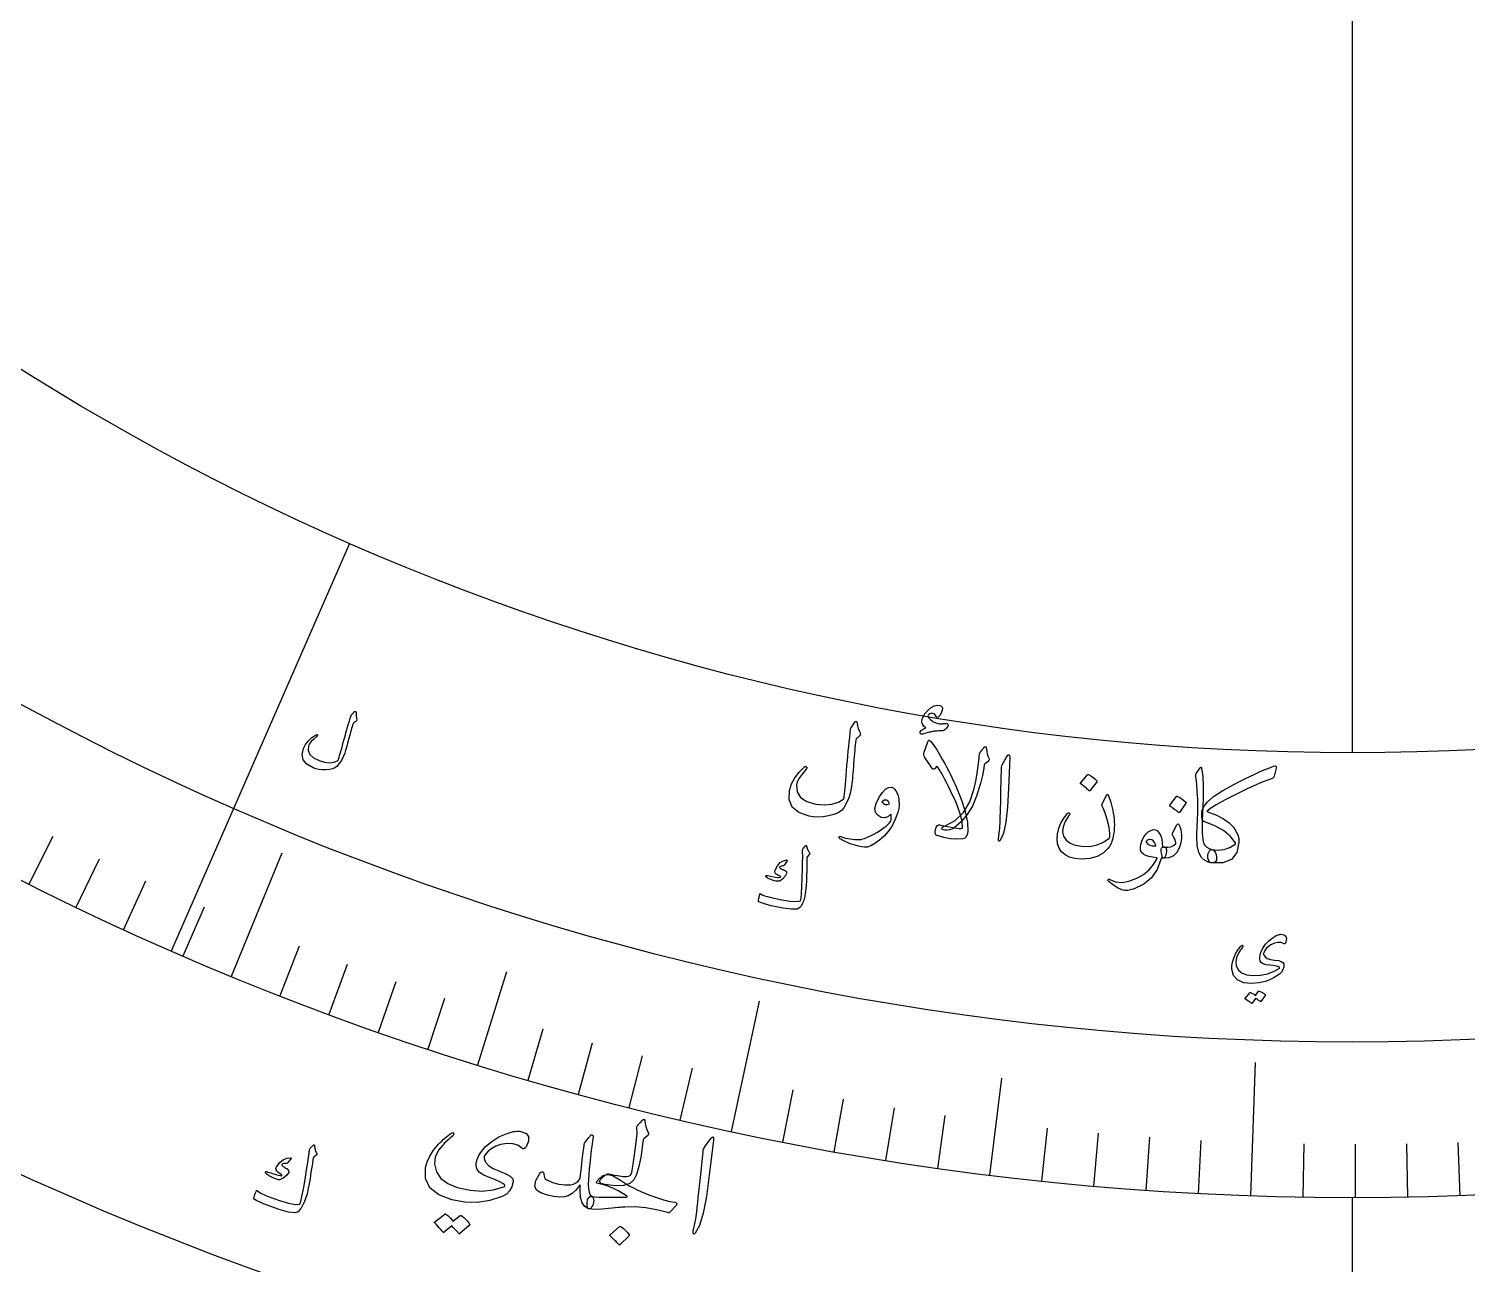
# Model space of a CAD drawing. Header units: millimetres. Extents: x -59 to 59, y -59 to 86.
# Drawn here: x -21.07 to 1.83, y -47.96 to -28.3 of the extents above; entities that cross this region are included whole.
import ezdxf

# ---------------------------------------------------------------- set-up
doc = ezdxf.new("R2010")
doc.units = ezdxf.units.MM
for name, color, linetype in [('CUT_OUTER', 1, 'Continuous'), ('ENGRAVE', 7, 'Continuous'), ('ENGRAVE_FINE', 8, 'Continuous'), ('TEXT', 5, 'Continuous')]:
    doc.layers.add(name, color=color, linetype=linetype)

msp = doc.modelspace()

# ---------------------------------------------------------------- linework, layer by layer
at = {"layer": 'CUT_OUTER'}
msp.add_arc((0, -0.0003), 58.9997, 179.811218, 0.16335, dxfattribs=at)
at = {"layer": 'ENGRAVE'}
for points in [[(0, -39.825), (0, 39.825)], [(-18.7965, -42.974), (-15.9593, -36.4874)], [(-17.8424, -43.3789), (-17.0345, -41.4145)], [(-13.9195, -44.792), (-13.4572, -43.3046)], [(-9.8856, -45.8514), (-9.438, -43.7751)], [(-1.6175, -46.8771), (-1.5442, -44.7544)], [(-5.7737, -46.5483), (-5.582, -45.0025)], [(0, -53.395), (0, -46.905)]]:
    msp.add_lwpolyline(points, dxfattribs=at)
for radius in [57.82, 57.82, 56.2713, 53.395, 53.395, 51.1235, 46.905, 46.905, 44.427, 39.825, 39.825]:
    msp.add_circle((0, 0), radius, dxfattribs=at)
at = {"layer": 'ENGRAVE_FINE'}
for points in [[(-21.0605, -41.911), (-20.679, -41.1519)], [(-20.3123, -42.2787), (-19.9444, -41.5129)], [(-19.5576, -42.6331), (-19.2033, -41.8609)], [(-18.6109, -43.0548), (-18.2738, -42.2749)], [(-17.0683, -43.6893), (-16.7591, -42.8979)], [(-16.2886, -43.9859), (-15.9936, -43.1892)], [(-15.5038, -44.2686), (-15.223, -43.4668)], [(-14.714, -44.5374), (-14.4475, -43.7307)], [(-13.1205, -45.0326), (-12.8829, -44.2169)], [(-12.3174, -45.2588), (-12.0943, -44.439)], [(-11.5104, -45.4708), (-11.3019, -44.6471)], [(-10.6997, -45.6683), (-10.5059, -44.8411)], [(-9.0684, -46.02), (-8.9041, -45.1865)], [(-8.2484, -46.1741), (-8.0989, -45.3377)], [(-7.4257, -46.3135), (-7.2912, -45.4746)], [(-6.6008, -46.4382), (-6.4812, -45.5971)], [(-4.945, -46.6436), (-4.8554, -45.7987)], [(-4.1147, -46.7242), (-4.0401, -45.8778)], [(-3.2832, -46.79), (-3.2237, -45.9424)], [(-2.4507, -46.8409), (-2.4063, -45.9925)], [(-0.7839, -46.8984), (-0.7697, -46.049)], [(0.0499, -46.905), (0.049, -46.0554)], [(0.8835, -46.8967), (0.8675, -46.0472)], [(1.7167, -46.8736), (1.6856, -46.0245)]]:
    msp.add_lwpolyline(points, dxfattribs=at)
at = {"layer": 'TEXT'}
for points in [[(-6.5185, -39.4754), (-6.5442, -39.4761), (-6.5681, -39.4768), (-6.5901, -39.4776), (-6.6104, -39.4784), (-6.6287, -39.4794), (-6.6449, -39.4807), (-6.6592, -39.4823), (-6.6714, -39.4843), (-6.6838, -39.4868), (-6.6989, -39.4901), (-6.7166, -39.494), (-6.7368, -39.4986), (-6.7596, -39.504), (-6.7851, -39.5103), (-6.8132, -39.5176), (-6.844, -39.5258), (-6.8563, -39.5277), (-6.8662, -39.526), (-6.8738, -39.5206), (-6.879, -39.5116), (-6.8796, -39.4916), (-6.8645, -39.471), (-6.8339, -39.4498), (-6.7877, -39.428), (-6.816, -39.4041), (-6.8364, -39.38), (-6.8489, -39.3558), (-6.8535, -39.3314), (-6.8476, -39.2879), (-6.8293, -39.2428), (-6.7984, -39.1961), (-6.7551, -39.1477), (-6.7063, -39.106), (-6.659, -39.0795), (-6.6131, -39.0682), (-6.5686, -39.072), (-6.5452, -39.0825), (-6.5307, -39.0986), (-6.5252, -39.1203), (-6.5287, -39.1476), (-6.5378, -39.1762), (-6.5494, -39.2019), (-6.5635, -39.2246), (-6.58, -39.2444), (-6.5954, -39.2576), (-6.6084, -39.2624), (-6.6191, -39.2587), (-6.6273, -39.2465), (-6.636, -39.229), (-6.6474, -39.2153), (-6.6614, -39.2054), (-6.6779, -39.1994), (-6.6959, -39.1964), (-6.7123, -39.1976), (-6.7273, -39.2032), (-6.7409, -39.213), (-6.7518, -39.2258), (-6.7566, -39.2387), (-6.7552, -39.2516), (-6.7478, -39.2645), (-6.7172, -39.2975), (-6.6777, -39.3247), (-6.6293, -39.3459), (-6.5721, -39.3612), (-6.567, -39.3618), (-6.5613, -39.3622), (-6.5549, -39.3623), (-6.5478, -39.3622), (-6.5401, -39.3619), (-6.5318, -39.3616), (-6.5228, -39.3612), (-6.5133, -39.3608), (-6.5029, -39.3606), (-6.4936, -39.3603), (-6.4852, -39.36), (-6.4778, -39.3596), (-6.4713, -39.3593), (-6.4655, -39.3593), (-6.4605, -39.3596), (-6.4563, -39.3601), (-6.4486, -39.3622), (-6.4426, -39.3659), (-6.4383, -39.371), (-6.4357, -39.3776), (-6.4344, -39.3838), (-6.4342, -39.3895), (-6.4352, -39.3948), (-6.4373, -39.3996), (-6.4617, -39.4324), (-6.4833, -39.4559), (-6.5023, -39.4702), (-6.5185, -39.4754)], [(-15.8826, -39.17), (-15.879, -39.1671), (-15.8752, -39.1655), (-15.8712, -39.1653), (-15.867, -39.1663), (-15.8634, -39.1686), (-15.8609, -39.172), (-15.8595, -39.1766), (-15.8594, -39.1823), (-15.8595, -39.2152), (-15.8573, -39.2446), (-15.8528, -39.2704), (-15.846, -39.2926), (-15.8444, -39.3003), (-15.846, -39.3077), (-15.851, -39.3149), (-15.8592, -39.3218), (-15.8638, -39.3249), (-15.8683, -39.3278), (-15.8726, -39.3307), (-15.8766, -39.3334), (-15.8804, -39.336), (-15.8839, -39.3384), (-15.8872, -39.3405), (-15.8901, -39.3424), (-15.8953, -39.3458), (-15.8998, -39.3506), (-15.9039, -39.3567), (-15.9074, -39.3641), (-15.9146, -39.386), (-15.9221, -39.4101), (-15.9299, -39.4362), (-15.938, -39.4645), (-15.9466, -39.4949), (-15.9556, -39.5273), (-15.965, -39.5618), (-15.975, -39.5983), (-15.9844, -39.635), (-15.9934, -39.6693), (-16.0022, -39.7014), (-16.0107, -39.7312), (-16.0188, -39.7587), (-16.0265, -39.7842), (-16.0338, -39.8076), (-16.0407, -39.8289), (-16.0638, -39.891), (-16.0923, -39.9471), (-16.1261, -39.9973), (-16.1653, -40.0416), (-16.1955, -40.0647), (-16.2345, -40.0815), (-16.2824, -40.092), (-16.3392, -40.0961), (-16.3983, -40.0946), (-16.452, -40.0885), (-16.5003, -40.0779), (-16.5431, -40.0629), (-16.642, -40.0051), (-16.7005, -39.9347), (-16.7188, -39.8518), (-16.6969, -39.7564), (-16.6637, -39.6924), (-16.6191, -39.6348), (-16.5632, -39.5835), (-16.496, -39.5386), (-16.4914, -39.5363), (-16.4872, -39.5354), (-16.4834, -39.536), (-16.48, -39.5381), (-16.4768, -39.5411), (-16.4747, -39.5443), (-16.4737, -39.5475), (-16.4738, -39.5508), (-16.4748, -39.5553), (-16.4766, -39.5593), (-16.4793, -39.5628), (-16.4829, -39.5657), (-16.5339, -39.6089), (-16.5729, -39.6476), (-16.5997, -39.6818), (-16.6144, -39.7115), (-16.6213, -39.7858), (-16.596, -39.8502), (-16.5383, -39.9047), (-16.4484, -39.9492), (-16.3612, -39.9744), (-16.2817, -39.9825), (-16.21, -39.9735), (-16.146, -39.9474), (-16.1382, -39.9254), (-16.1297, -39.8995), (-16.1204, -39.8697), (-16.1103, -39.836), (-16.0995, -39.7983), (-16.088, -39.7565), (-16.0758, -39.7105), (-16.0629, -39.6605), (-16.0491, -39.609), (-16.0352, -39.5585), (-16.0213, -39.5089), (-16.0074, -39.4602), (-15.9934, -39.4124), (-15.9793, -39.3655), (-15.965, -39.3196), (-15.9506, -39.2747), (-15.9384, -39.2308), (-15.9362, -39.2261), (-15.9337, -39.2219), (-15.9309, -39.2182), (-15.9278, -39.215)], [(-7.9219, -39.3361), (-7.9174, -39.3308), (-7.9123, -39.3274), (-7.9065, -39.3259), (-7.9001, -39.3262), (-7.8942, -39.3286), (-7.8896, -39.3329), (-7.8864, -39.3393), (-7.8846, -39.3477), (-7.8758, -39.3962), (-7.8646, -39.4388), (-7.8509, -39.4755), (-7.8348, -39.5064), (-7.8303, -39.5172), (-7.8307, -39.5286), (-7.836, -39.5405), (-7.846, -39.553), (-7.8521, -39.5589), (-7.8578, -39.5645), (-7.8632, -39.5699), (-7.8684, -39.5751), (-7.8732, -39.58), (-7.8777, -39.5845), (-7.8819, -39.5885), (-7.8857, -39.592), (-7.8922, -39.5986), (-7.8976, -39.607), (-7.9019, -39.6171), (-7.905, -39.6289), (-7.9095, -39.6633), (-7.9138, -39.7008), (-7.9181, -39.7415), (-7.9222, -39.7855), (-7.9263, -39.8326), (-7.9306, -39.8829), (-7.9349, -39.9363), (-7.9393, -39.9929), (-7.943, -40.0496), (-7.9468, -40.1028), (-7.9507, -40.1525), (-7.9549, -40.1987), (-7.9591, -40.2416), (-7.9634, -40.2813), (-7.9676, -40.3178), (-7.9719, -40.3512), (-7.9885, -40.4491), (-8.0147, -40.5398), (-8.0505, -40.6232), (-8.096, -40.6994), (-8.1341, -40.7418), (-8.187, -40.7775), (-8.2549, -40.8062), (-8.3377, -40.828), (-8.4257, -40.842), (-8.5068, -40.8477), (-8.5812, -40.8453), (-8.6488, -40.8347), (-8.811, -40.7763), (-8.9169, -40.6881), (-8.9663, -40.5705), (-8.9596, -40.4239), (-8.9277, -40.3205), (-8.8774, -40.2236), (-8.8087, -40.1329), (-8.7218, -40.0485), (-8.7156, -40.0438), (-8.7096, -40.0414), (-8.7038, -40.0413), (-8.6983, -40.0434), (-8.6928, -40.047), (-8.6888, -40.0511), (-8.6865, -40.0555), (-8.6858, -40.0604), (-8.686, -40.0674), (-8.6877, -40.0738), (-8.6907, -40.0797), (-8.6952, -40.085), (-8.7587, -40.1625), (-8.8058, -40.2301), (-8.8362, -40.2878), (-8.8498, -40.3355), (-8.84, -40.447), (-8.7851, -40.5352), (-8.6851, -40.6001), (-8.5399, -40.6412), (-8.4041, -40.6546), (-8.2844, -40.6446), (-8.181, -40.6114), (-8.0939, -40.5551), (-8.0886, -40.5206), (-8.0832, -40.4801), (-8.0778, -40.4336), (-8.0723, -40.3811), (-8.0669, -40.3225), (-8.0616, -40.2577), (-8.0564, -40.1865), (-8.0513, -40.1092), (-8.0452, -40.0295), (-8.0388, -39.9512), (-8.0321, -39.8742), (-8.0251, -39.7985), (-8.0177, -39.7241), (-8.0099, -39.6512), (-8.0015, -39.5796), (-7.9927, -39.5094), (-7.9869, -39.4413), (-7.985, -39.4337), (-7.9825, -39.4269), (-7.9793, -39.4206), (-7.9756, -39.415)], [(-6.5715, -40.9691), (-6.5042, -40.986), (-6.443, -40.9999), (-6.388, -41.0108), (-6.3391, -41.0188), (-6.2963, -41.0241), (-6.2595, -41.0268), (-6.2286, -41.0269), (-6.2037, -41.0244), (-6.2125, -40.9142), (-6.2478, -40.7781), (-6.3093, -40.6162), (-6.3964, -40.4284), (-6.431, -40.3588), (-6.4634, -40.295), (-6.4936, -40.237), (-6.5216, -40.1847), (-6.5475, -40.1383), (-6.5714, -40.0978), (-6.5931, -40.0634), (-6.6129, -40.0351), (-6.6505, -40.0815), (-6.6639, -40.0856), (-6.6759, -40.0844), (-6.6865, -40.0778), (-6.6958, -40.0659), (-6.8048, -39.8975), (-6.8142, -39.878), (-6.819, -39.8581), (-6.8192, -39.8376), (-6.8149, -39.8167), (-6.7586, -39.6499), (-6.7541, -39.6383), (-6.7489, -39.6303), (-6.7431, -39.626), (-6.7367, -39.6253), (-6.7102, -39.6428), (-6.6716, -39.6905), (-6.6205, -39.7683), (-6.5569, -39.8762), (-6.522, -39.9373), (-6.4885, -39.9975), (-6.4564, -40.0567), (-6.4256, -40.1151), (-6.3962, -40.1726), (-6.3681, -40.2293), (-6.3415, -40.285), (-6.3163, -40.3398), (-6.2249, -40.5619), (-6.162, -40.7584), (-6.1281, -40.9293), (-6.1238, -41.0748), (-6.1326, -41.1241), (-6.1483, -41.1605), (-6.1711, -41.184), (-6.2009, -41.1946), (-6.2987, -41.1987), (-6.3995, -41.1915), (-6.5032, -41.173), (-6.6097, -41.1431), (-6.6194, -41.1399), (-6.6269, -41.1358), (-6.6322, -41.1308), (-6.6353, -41.1248), (-6.6416, -41.0819), (-6.6381, -41.0439), (-6.625, -41.0107), (-6.6022, -40.9824), (-6.593, -40.9744), (-6.5848, -40.9695), (-6.5777, -40.9677), (-6.5715, -40.9691)], [(-6.339, -41.0179), (-6.3742, -41.0391), (-6.4111, -41.0527), (-6.4496, -41.0586), (-6.4897, -41.057), (-6.5122, -41.0522), (-6.5278, -41.0459), (-6.5365, -41.0382), (-6.5383, -41.0291), (-6.5336, -41.0184), (-6.5228, -41.0083), (-6.506, -40.9985), (-6.4831, -40.9893), (-6.323, -40.9044), (-6.1926, -40.777), (-6.0918, -40.6071), (-6.0205, -40.3951), (-5.9932, -40.2751), (-5.9712, -40.1545), (-5.9543, -40.0334), (-5.9425, -39.9117), (-5.9391, -39.8765), (-5.9346, -39.8488), (-5.929, -39.8285), (-5.9223, -39.8158), (-5.9096, -39.7995), (-5.8985, -39.7849), (-5.8889, -39.7722), (-5.8807, -39.7613), (-5.874, -39.7522), (-5.8685, -39.7449), (-5.8642, -39.7395), (-5.8612, -39.7359), (-5.8557, -39.7316), (-5.8504, -39.7289), (-5.8453, -39.728), (-5.8405, -39.7289), (-5.8348, -39.7321), (-5.8307, -39.7359), (-5.8282, -39.7401), (-5.8271, -39.745), (-5.8203, -39.7994), (-5.812, -39.8436), (-5.8022, -39.8777), (-5.7909, -39.9017), (-5.7821, -39.9189), (-5.7803, -39.9345), (-5.7855, -39.9487), (-5.7976, -39.9613), (-5.8602, -40.0108), (-5.8675, -40.0673), (-5.8773, -40.1257), (-5.8894, -40.1858), (-5.9038, -40.2477), (-5.9206, -40.3116), (-5.9396, -40.3776), (-5.9608, -40.4456), (-5.9843, -40.5157), (-6.0496, -40.6718), (-6.1305, -40.8076), (-6.2269, -40.923), (-6.339, -41.0179)], [(-5.506, -39.8956), (-5.4825, -39.8615), (-5.4659, -39.8507), (-5.4562, -39.8631), (-5.4533, -39.8988), (-5.4746, -40.3901), (-5.488, -40.6915), (-5.514, -40.9302), (-5.553, -41.1062), (-5.6053, -41.2193), (-5.6132, -41.2281), (-5.6198, -41.2325), (-5.625, -41.2325), (-5.6289, -41.2282), (-5.6316, -41.2219), (-5.6331, -41.214), (-5.6333, -41.2045), (-5.6323, -41.1935), (-5.6206, -41.1077), (-5.6121, -41.0162), (-5.6069, -40.919), (-5.6049, -40.816), (-5.6038, -40.7892), (-5.6018, -40.7166), (-5.5986, -40.5982), (-5.5943, -40.4342), (-5.5875, -40.0699), (-5.5858, -40.0508), (-5.5824, -40.0333), (-5.5772, -40.0176), (-5.5704, -40.0037)], [(-2.2376, -41.3644), (-2.2068, -41.3783), (-2.1839, -41.4043), (-2.1689, -41.4423), (-2.1619, -41.4925), (-2.1646, -41.5337), (-2.1801, -41.5611), (-2.2082, -41.5745), (-2.2489, -41.5739), (-2.2937, -41.5629), (-2.3337, -41.5452), (-2.369, -41.5207), (-2.3997, -41.4894), (-2.4424, -41.4127), (-2.4686, -41.3007), (-2.4781, -41.1533), (-2.4713, -40.9707), (-2.4673, -40.9154), (-2.4642, -40.8613), (-2.4618, -40.8082), (-2.4603, -40.7561), (-2.4596, -40.7053), (-2.4597, -40.6558), (-2.4606, -40.6077), (-2.4623, -40.5608), (-2.4654, -40.5013), (-2.4685, -40.4473), (-2.4715, -40.3988), (-2.4744, -40.3559), (-2.4773, -40.3186), (-2.4803, -40.2874), (-2.4832, -40.2622), (-2.4861, -40.243), (-2.4911, -40.2109), (-2.4928, -40.1855), (-2.4913, -40.1669), (-2.4865, -40.1549), (-2.4245, -40.0666), (-2.4158, -40.0576), (-2.4088, -40.0555), (-2.4033, -40.0604), (-2.3995, -40.0721), (-2.3828, -40.1943), (-2.3748, -40.3563), (-2.3757, -40.5581), (-2.3855, -40.7996), (-2.3892, -40.8889), (-2.3912, -40.9692), (-2.3916, -41.0404), (-2.3903, -41.1026), (-2.3873, -41.1556), (-2.3826, -41.1994), (-2.3763, -41.2338), (-2.3683, -41.259), (-2.3476, -41.2964), (-2.3189, -41.3264), (-2.2822, -41.3491), (-2.2376, -41.3644)], [(-2.3177, -40.7575), (-2.1731, -40.8144), (-2.0542, -40.8752), (-1.9611, -40.9401), (-1.8937, -41.0095), (-1.8537, -41.07), (-1.8258, -41.1296), (-1.8101, -41.188), (-1.8064, -41.2454), (-1.8405, -41.4121), (-1.9259, -41.5226), (-2.0629, -41.5767), (-2.251, -41.5738), (-2.2641, -41.5696), (-2.2755, -41.5604), (-2.2851, -41.5464), (-2.2928, -41.5275), (-2.2993, -41.5007), (-2.3016, -41.4754), (-2.2996, -41.4517), (-2.2935, -41.4294), (-2.2803, -41.3981), (-2.2669, -41.3768), (-2.2534, -41.3655), (-2.2396, -41.3643), (-2.1366, -41.3758), (-2.0402, -41.3651), (-1.9506, -41.332), (-1.8679, -41.2767), (-1.8628, -41.272), (-1.86, -41.2675), (-1.8594, -41.2632), (-1.8611, -41.259), (-1.9406, -41.1553), (-2.0508, -41.0639), (-2.1914, -40.9846), (-2.3626, -40.9171), (-2.3802, -40.9059), (-2.392, -40.8848), (-2.398, -40.8538), (-2.3982, -40.8129), (-2.3949, -40.7769), (-2.3893, -40.7449), (-2.3814, -40.7167), (-2.3714, -40.6923), (-2.311, -40.611), (-2.2083, -40.5224), (-2.0637, -40.4262), (-1.8776, -40.322), (-1.795, -40.2798), (-1.7138, -40.2396), (-1.6339, -40.2012), (-1.5554, -40.1647), (-1.4782, -40.1302), (-1.4022, -40.0976), (-1.3276, -40.067), (-1.2543, -40.0383), (-1.2311, -40.0335), (-1.2164, -40.0375), (-1.2102, -40.0502), (-1.2125, -40.0716), (-1.2456, -40.1965), (-1.2501, -40.2093), (-1.257, -40.2197), (-1.2663, -40.2278), (-1.2779, -40.2335), (-1.3345, -40.2535), (-1.3956, -40.2768), (-1.4613, -40.3036), (-1.5316, -40.3336), (-1.6064, -40.3672), (-1.6858, -40.4042), (-1.7695, -40.4449), (-1.8578, -40.489), (-2.0234, -40.5743), (-2.1554, -40.6473), (-2.2536, -40.7083), (-2.3177, -40.7575)], [(-4.2148, -40.1732), (-4.2121, -40.171), (-4.2086, -40.1698), (-4.2041, -40.1698), (-4.1988, -40.1708), (-4.1626, -40.1904), (-4.1289, -40.2132), (-4.0977, -40.2393), (-4.069, -40.2686), (-4.0664, -40.2728), (-4.0655, -40.277), (-4.0662, -40.2809), (-4.0687, -40.2847), (-4.176, -40.4264), (-4.1798, -40.4296), (-4.1843, -40.43), (-4.1895, -40.4276), (-4.1954, -40.4223), (-4.2005, -40.4178), (-4.2086, -40.4109), (-4.2196, -40.4017), (-4.2336, -40.3902), (-4.2508, -40.3764), (-4.2715, -40.3601), (-4.2956, -40.3415), (-4.3231, -40.3205), (-4.3267, -40.3171), (-4.3284, -40.3139), (-4.328, -40.3109), (-4.3258, -40.3081)], [(-7.5329, -40.5309), (-7.4817, -40.4543), (-7.4321, -40.4022), (-7.3841, -40.3747), (-7.3375, -40.3718), (-7.3105, -40.3818), (-7.2863, -40.4014), (-7.2648, -40.4306), (-7.246, -40.4695), (-7.2375, -40.4916), (-7.2306, -40.5139), (-7.2252, -40.5364), (-7.2214, -40.5592), (-7.2188, -40.5823), (-7.2171, -40.6061), (-7.2162, -40.6305), (-7.2162, -40.6555), (-7.2218, -40.7102), (-7.2366, -40.7731), (-7.2609, -40.8443), (-7.2945, -40.9237), (-7.3379, -41.0044), (-7.3911, -41.0795), (-7.4543, -41.1489), (-7.5275, -41.2127), (-7.602, -41.2662), (-7.6667, -41.3034), (-7.7214, -41.3243), (-7.7662, -41.329), (-7.81, -41.323), (-7.8595, -41.3124), (-7.9149, -41.297), (-7.9761, -41.2768), (-8.007, -41.2655), (-8.0353, -41.2544), (-8.0612, -41.2433), (-8.0847, -41.2322), (-8.1059, -41.2215), (-8.1249, -41.2113), (-8.1419, -41.2017), (-8.1568, -41.1926), (-8.1652, -41.1856), (-8.1706, -41.1786), (-8.1729, -41.1718), (-8.172, -41.1651), (-8.1676, -41.1591), (-8.1614, -41.156), (-8.1535, -41.1558), (-8.1438, -41.1585), (-8.0683, -41.181), (-7.9932, -41.1961), (-7.9185, -41.2039), (-7.8442, -41.2044), (-7.8207, -41.2019), (-7.7942, -41.1961), (-7.7647, -41.1871), (-7.7321, -41.1748), (-7.6965, -41.1592), (-7.6578, -41.1404), (-7.6161, -41.1183), (-7.5715, -41.0929), (-7.5275, -41.0661), (-7.4878, -41.0401), (-7.4523, -41.0148), (-7.4212, -40.9903), (-7.3945, -40.9663), (-7.3722, -40.9428), (-7.3543, -40.9197), (-7.3409, -40.8971), (-7.3395, -40.8596), (-7.3403, -40.8313), (-7.3433, -40.8122), (-7.3484, -40.8024), (-7.3971, -40.8422), (-7.4471, -40.8592), (-7.4983, -40.8532), (-7.5506, -40.8244), (-7.5892, -40.7758), (-7.599, -40.7107), (-7.5802, -40.6291), (-7.5329, -40.5309)], [(-3.8831, -40.5077), (-3.8699, -40.5429), (-3.8573, -40.5795), (-3.8452, -40.6175), (-3.8338, -40.657), (-3.8233, -40.6981), (-3.8139, -40.7411), (-3.8056, -40.7861), (-3.7985, -40.8329), (-3.793, -40.8794), (-3.7896, -40.9253), (-3.7884, -40.9706), (-3.7894, -41.0154), (-3.7926, -41.0597), (-3.7981, -41.1036), (-3.8058, -41.1472), (-3.8157, -41.1905), (-3.8297, -41.2357), (-3.8469, -41.277), (-3.8673, -41.3144), (-3.8909, -41.3481), (-3.9677, -41.4225), (-4.0646, -41.4755), (-4.1818, -41.5069), (-4.3191, -41.5165), (-4.417, -41.5086), (-4.501, -41.4867), (-4.5713, -41.4507), (-4.6278, -41.4008), (-4.6675, -41.3403), (-4.6918, -41.2719), (-4.7008, -41.1957), (-4.6943, -41.1117), (-4.6729, -41.0244), (-4.6393, -40.942), (-4.5935, -40.8645), (-4.5357, -40.7918), (-4.5269, -40.7837), (-4.5188, -40.7796), (-4.5114, -40.7794), (-4.5047, -40.7831), (-4.4989, -40.7901), (-4.498, -40.799), (-4.502, -40.8098), (-4.5111, -40.8226), (-4.571, -40.9156), (-4.6053, -41.0017), (-4.6137, -41.0808), (-4.596, -41.153), (-4.5557, -41.2138), (-4.4942, -41.2607), (-4.4117, -41.2938), (-4.3081, -41.3127), (-4.1806, -41.3134), (-4.0648, -41.2917), (-3.961, -41.2477), (-3.8692, -41.1815), (-3.8672, -41.1791), (-3.8656, -41.1754), (-3.8644, -41.1703), (-3.8635, -41.164), (-3.8617, -41.1139), (-3.8668, -41.0548), (-3.8788, -40.9868), (-3.8977, -40.9099), (-3.9087, -40.871), (-3.9195, -40.8348), (-3.93, -40.8012), (-3.9402, -40.7703), (-3.9503, -40.7421), (-3.9604, -40.7169), (-3.9706, -40.6945), (-3.9807, -40.675), (-3.9855, -40.6648), (-3.9878, -40.6557), (-3.9877, -40.6476), (-3.9853, -40.6404), (-3.912, -40.4989), (-3.9056, -40.4909), (-3.8987, -40.4897), (-3.8912, -40.4953), (-3.8831, -40.5077)], [(-2.801, -40.5208), (-2.7984, -40.5185), (-2.7948, -40.5172), (-2.7904, -40.517), (-2.785, -40.5179), (-2.7479, -40.5362), (-2.7132, -40.5578), (-2.681, -40.5828), (-2.6511, -40.611), (-2.6483, -40.6152), (-2.6472, -40.6193), (-2.6478, -40.6232), (-2.6501, -40.6271), (-2.7529, -40.7725), (-2.7566, -40.7759), (-2.7611, -40.7764), (-2.7664, -40.7742), (-2.7725, -40.7691), (-2.7778, -40.7648), (-2.7862, -40.7582), (-2.7976, -40.7494), (-2.8121, -40.7384), (-2.8299, -40.7251), (-2.8512, -40.7096), (-2.8761, -40.6918), (-2.9045, -40.6718), (-2.9083, -40.6685), (-2.91, -40.6654), (-2.9098, -40.6624), (-2.9076, -40.6596)], [(-7.3673, -40.6365), (-7.39, -40.5961), (-7.4176, -40.5776), (-7.4502, -40.581), (-7.4879, -40.6063), (-7.4657, -40.6323), (-7.4382, -40.6459), (-7.4054, -40.6474), (-7.3673, -40.6365)], [(-2.8585, -41.0917), (-2.7943, -40.972), (-2.7852, -40.9589), (-2.7762, -40.9547), (-2.7672, -40.9592), (-2.7584, -40.9724), (-2.7431, -41.0113), (-2.7318, -41.0515), (-2.7245, -41.0931), (-2.7214, -41.1361), (-2.7225, -41.1806), (-2.7279, -41.227), (-2.7377, -41.2753), (-2.752, -41.3253), (-2.7909, -41.4086), (-2.8467, -41.4661), (-2.9192, -41.4979), (-3.0084, -41.5038), (-3.0181, -41.4967), (-3.0272, -41.4769), (-3.0355, -41.4444), (-3.0432, -41.3991), (-3.0446, -41.3751), (-3.0425, -41.3556), (-3.037, -41.3406), (-3.028, -41.3301), (-3.0212, -41.3263), (-3.0135, -41.3241), (-3.0049, -41.3235), (-2.9954, -41.3244), (-2.9398, -41.3267), (-2.8909, -41.3188), (-2.8485, -41.301), (-2.8128, -41.2732), (-2.8112, -41.2709), (-2.8104, -41.2678), (-2.8107, -41.2639), (-2.8119, -41.2592), (-2.8178, -41.2305), (-2.8275, -41.201), (-2.8408, -41.1708), (-2.8578, -41.1399), (-2.8633, -41.1282), (-2.8652, -41.1163), (-2.8636, -41.1042), (-2.8585, -41.0917)], [(-3.0502, -41.5228), (-3.1096, -41.6833), (-3.1995, -41.8147), (-3.3201, -41.9167), (-3.4714, -41.989), (-3.4923, -41.9959), (-3.5129, -42.0019), (-3.5332, -42.007), (-3.5532, -42.0113), (-3.5727, -42.0146), (-3.5916, -42.0168), (-3.6099, -42.0179), (-3.6276, -42.0179), (-3.6708, -42.008), (-3.7268, -41.9807), (-3.7956, -41.9358), (-3.8769, -41.8733), (-3.8854, -41.8646), (-3.8902, -41.8565), (-3.8911, -41.849), (-3.8883, -41.8421), (-3.883, -41.8371), (-3.8764, -41.8352), (-3.8686, -41.8364), (-3.8596, -41.8407), (-3.7725, -41.8774), (-3.6719, -41.8862), (-3.558, -41.8671), (-3.4309, -41.8199), (-3.3258, -41.7614), (-3.2372, -41.6895), (-3.1652, -41.6045), (-3.1097, -41.5064), (-3.1098, -41.5027), (-3.1107, -41.4998), (-3.1125, -41.4975), (-3.115, -41.4959), (-3.1839, -41.4867), (-3.2422, -41.4742), (-3.2899, -41.4584), (-3.3269, -41.4394), (-3.3545, -41.4124), (-3.3703, -41.3767), (-3.3743, -41.3326), (-3.3664, -41.2798), (-3.3647, -41.2729), (-3.3628, -41.2658), (-3.3606, -41.2587), (-3.3581, -41.2514), (-3.3553, -41.2439), (-3.3523, -41.2361), (-3.349, -41.2279), (-3.3454, -41.2194), (-3.3174, -41.1644), (-3.2852, -41.1195), (-3.2488, -41.0846), (-3.2083, -41.0599), (-3.168, -41.0477), (-3.1321, -41.0507), (-3.1006, -41.0689), (-3.0734, -41.1023), (-3.0509, -41.1475), (-3.035, -41.1993), (-3.0259, -41.2576), (-3.0234, -41.3224), (-3.0195, -41.3226), (-3.0157, -41.3227), (-3.012, -41.3227), (-3.0084, -41.3225), (-3.0048, -41.3223), (-3.001, -41.3223), (-2.9972, -41.3224), (-2.9933, -41.3226), (-2.98, -41.3264), (-2.9701, -41.3358), (-2.9636, -41.3506), (-2.9605, -41.371), (-2.9602, -41.3932), (-2.9622, -41.4155), (-2.9664, -41.4378), (-2.9729, -41.4603), (-2.9808, -41.4799), (-2.989, -41.4937), (-2.9975, -41.5017), (-3.0064, -41.504), (-3.0446, -41.5012), (-3.0451, -41.5048), (-3.0462, -41.5096), (-3.0479, -41.5156), (-3.0502, -41.5228)], [(-3.1299, -41.2924), (-3.1481, -41.2543), (-3.1691, -41.2268), (-3.1929, -41.2098), (-3.2196, -41.2033), (-3.236, -41.2063), (-3.2509, -41.2119), (-3.2642, -41.2201), (-3.276, -41.231), (-3.28, -41.2369), (-3.281, -41.2436), (-3.2791, -41.251), (-3.2742, -41.2592), (-3.255, -41.2789), (-3.2261, -41.2935), (-3.1875, -41.3032), (-3.1391, -41.3077), (-3.134, -41.3071), (-3.1308, -41.3044), (-3.1294, -41.2995), (-3.1299, -41.2924)], [(-8.6885, -41.3132), (-8.6842, -41.3287), (-8.6794, -41.3435), (-8.6742, -41.3577), (-8.6685, -41.3712), (-8.6623, -41.384), (-8.6554, -41.3962), (-8.6478, -41.4078), (-8.6397, -41.4187), (-8.6368, -41.4245), (-8.6368, -41.4306), (-8.6394, -41.4369), (-8.6448, -41.4435), (-8.6761, -41.4778), (-8.6793, -41.4816), (-8.6816, -41.4848), (-8.6832, -41.4876), (-8.684, -41.4898), (-8.6849, -41.6), (-8.6864, -41.6994), (-8.6884, -41.788), (-8.691, -41.866), (-8.6943, -41.933), (-8.6983, -41.9891), (-8.703, -42.0343), (-8.7086, -42.0684), (-8.7218, -42.1324), (-8.7271, -42.1524), (-8.7335, -42.1723), (-8.7408, -42.1921), (-8.7492, -42.2117), (-8.7586, -42.2313), (-8.7692, -42.2506), (-8.7809, -42.2698), (-8.7938, -42.2889), (-8.8397, -42.3115), (-8.9311, -42.3142), (-9.068, -42.2966), (-9.25, -42.2583), (-9.3064, -42.2438), (-9.3582, -42.229), (-9.4054, -42.2137), (-9.448, -42.1981), (-9.4516, -42.1955), (-9.4539, -42.1923), (-9.4549, -42.1886), (-9.4545, -42.1843), (-9.4513, -42.1641), (-9.4481, -42.1458), (-9.4452, -42.1293), (-9.4424, -42.1147), (-9.4397, -42.1017), (-9.4371, -42.0903), (-9.4345, -42.0803), (-9.4321, -42.0719), (-9.4305, -42.0673), (-9.4281, -42.065), (-9.4252, -42.065), (-9.4215, -42.0675), (-9.3931, -42.0835), (-9.3553, -42.099), (-9.3082, -42.1139), (-9.2517, -42.1283), (-9.0815, -42.1652), (-8.9467, -42.1856), (-8.8471, -42.1899), (-8.7831, -42.1782), (-8.7749, -42.1384), (-8.7679, -42.0646), (-8.7621, -41.9567), (-8.7574, -41.8147), (-8.7536, -41.6723), (-8.751, -41.5645), (-8.7498, -41.4913), (-8.75, -41.4528), (-8.7503, -41.4421), (-8.7507, -41.4322), (-8.751, -41.4229), (-8.7513, -41.4144), (-8.7515, -41.4066), (-8.7518, -41.3996), (-8.7521, -41.3935), (-8.7524, -41.3882), (-8.7524, -41.3769), (-8.7505, -41.3665), (-8.7468, -41.357), (-8.7413, -41.3484), (-8.7065, -41.304), (-8.7038, -41.3011), (-8.7012, -41.2993), (-8.6987, -41.2987), (-8.6962, -41.2994), (-8.6935, -41.3017), (-8.6914, -41.3048), (-8.6897, -41.3086), (-8.6885, -41.3132)], [(-9.0042, -41.5292), (-9.0019, -41.53), (-9, -41.5314), (-8.9986, -41.5335), (-8.9976, -41.536), (-8.9976, -41.5382), (-8.9979, -41.5404), (-8.9986, -41.5427), (-8.9996, -41.5452), (-9.0416, -41.6083), (-9.0464, -41.6146), (-9.0511, -41.6192), (-9.0555, -41.6221), (-9.0598, -41.6234), (-9.077, -41.6245), (-9.0921, -41.6276), (-9.1051, -41.6327), (-9.116, -41.6398), (-9.1188, -41.6441), (-9.1175, -41.6497), (-9.1121, -41.6565), (-9.1025, -41.6646), (-9.0958, -41.6687), (-9.0889, -41.6727), (-9.0817, -41.6765), (-9.0742, -41.6803), (-9.0663, -41.684), (-9.058, -41.6876), (-9.0492, -41.6911), (-9.0401, -41.6945), (-9.0103, -41.7154), (-9.0059, -41.7459), (-9.0269, -41.7861), (-9.0734, -41.8359), (-9.0912, -41.8498), (-9.1079, -41.8601), (-9.1234, -41.8667), (-9.1378, -41.8696), (-9.1529, -41.8694), (-9.1731, -41.8663), (-9.1984, -41.8602), (-9.2288, -41.851), (-9.2443, -41.8459), (-9.2588, -41.8406), (-9.2724, -41.8349), (-9.2851, -41.829), (-9.297, -41.8229), (-9.308, -41.8171), (-9.3182, -41.8114), (-9.3276, -41.8059), (-9.333, -41.801), (-9.3366, -41.796), (-9.3383, -41.791), (-9.338, -41.7858), (-9.3361, -41.7809), (-9.3329, -41.7777), (-9.3283, -41.7765), (-9.3225, -41.777), (-9.3042, -41.7798), (-9.2835, -41.7833), (-9.2604, -41.7875), (-9.2349, -41.7923), (-9.1874, -41.8014), (-9.1498, -41.8066), (-9.1223, -41.8081), (-9.1049, -41.8059), (-9.1024, -41.8048), (-9.1009, -41.803), (-9.1002, -41.8005), (-9.1003, -41.7973), (-9.101, -41.7952), (-9.1028, -41.793), (-9.1055, -41.7908), (-9.1093, -41.7885), (-9.1448, -41.7712), (-9.1595, -41.7632), (-9.1716, -41.7544), (-9.1812, -41.7448), (-9.1882, -41.7344), (-9.1936, -41.7228), (-9.1957, -41.7116), (-9.1948, -41.7007), (-9.1907, -41.6902), (-9.1509, -41.6219), (-9.1066, -41.5723), (-9.0577, -41.5414), (-9.0042, -41.5292)], [(-1.0949, -42.8611), (-1.1375, -42.8456), (-1.1854, -42.8437), (-1.2387, -42.8555), (-1.2974, -42.8808), (-1.335, -42.9055), (-1.3666, -42.9353), (-1.3923, -42.9703), (-1.412, -43.0105), (-1.4141, -43.0186), (-1.4146, -43.0271), (-1.4134, -43.0359), (-1.4105, -43.0452), (-1.3903, -43.0743), (-1.3554, -43.0969), (-1.306, -43.113), (-1.2419, -43.1223), (-1.1786, -43.1309), (-1.1329, -43.1443), (-1.1046, -43.1628), (-1.0938, -43.1863), (-1.0938, -43.235), (-1.1045, -43.278), (-1.126, -43.3154), (-1.1584, -43.3472), (-1.2603, -43.4121), (-1.3685, -43.4587), (-1.4829, -43.4871), (-1.6034, -43.497), (-1.734, -43.483), (-1.8304, -43.4401), (-1.8923, -43.3684), (-1.9198, -43.2682), (-1.9193, -43.2139), (-1.9088, -43.1553), (-1.8885, -43.0925), (-1.8583, -43.0255), (-1.848, -43.007), (-1.8376, -42.9891), (-1.8269, -42.9719), (-1.816, -42.9553), (-1.8047, -42.9394), (-1.7932, -42.9239), (-1.7812, -42.909), (-1.7688, -42.8946), (-1.7622, -42.8887), (-1.7565, -42.8864), (-1.7516, -42.8878), (-1.7474, -42.8928), (-1.7453, -42.8989), (-1.7449, -42.9049), (-1.7464, -42.9109), (-1.7497, -42.9167), (-1.8081, -43.0026), (-1.844, -43.0808), (-1.8572, -43.1512), (-1.8477, -43.214), (-1.8111, -43.2812), (-1.7552, -43.3298), (-1.6799, -43.3598), (-1.5853, -43.3711), (-1.4634, -43.3658), (-1.3531, -43.3446), (-1.2546, -43.3077), (-1.168, -43.255), (-1.1627, -43.2505), (-1.1607, -43.2459), (-1.1618, -43.2412), (-1.1661, -43.2364), (-1.1839, -43.2273), (-1.2149, -43.2191), (-1.2591, -43.2118), (-1.3166, -43.2054), (-1.375, -43.1965), (-1.4193, -43.1815), (-1.4495, -43.1607), (-1.4656, -43.134), (-1.4724, -43.103), (-1.4735, -43.0707), (-1.4688, -43.0372), (-1.4584, -43.0023), (-1.4264, -42.9341), (-1.3832, -42.8718), (-1.3289, -42.8153), (-1.2634, -42.7645), (-1.2461, -42.7525), (-1.2293, -42.7422), (-1.2131, -42.7335), (-1.1974, -42.7264), (-1.1823, -42.7209), (-1.168, -42.7169), (-1.1544, -42.7144), (-1.1414, -42.7133), (-1.0911, -42.7194), (-1.0607, -42.7424), (-1.0503, -42.7824), (-1.0598, -42.8394), (-1.0663, -42.8546), (-1.0744, -42.8633), (-1.0839, -42.8655), (-1.0949, -42.8611)], [(-1.4929, -43.6183), (-1.4911, -43.6167), (-1.4887, -43.6158), (-1.4857, -43.6155), (-1.482, -43.616), (-1.4688, -43.6213), (-1.4561, -43.6272), (-1.4439, -43.6335), (-1.432, -43.6403), (-1.4206, -43.6477), (-1.4094, -43.6557), (-1.3984, -43.6644), (-1.3878, -43.6737), (-1.3858, -43.6766), (-1.3849, -43.6795), (-1.3853, -43.6826), (-1.3868, -43.6858), (-1.4551, -43.7848), (-1.4569, -43.7861), (-1.4596, -43.786), (-1.463, -43.7846), (-1.4672, -43.7818), (-1.4701, -43.7792), (-1.4748, -43.7757), (-1.4814, -43.7712), (-1.4898, -43.7657), (-1.5001, -43.7591), (-1.5123, -43.7514), (-1.5266, -43.7425), (-1.5429, -43.7325), (-1.5972, -43.8092), (-1.5997, -43.8116), (-1.6028, -43.812), (-1.6065, -43.8106), (-1.6107, -43.8074), (-1.6145, -43.8046), (-1.6203, -43.8004), (-1.6284, -43.7947), (-1.6385, -43.7877), (-1.651, -43.7792), (-1.666, -43.7693), (-1.6835, -43.758), (-1.7034, -43.7452), (-1.7055, -43.7431), (-1.7063, -43.7411), (-1.706, -43.7391), (-1.7045, -43.7372), (-1.6345, -43.6425), (-1.6327, -43.6409), (-1.6303, -43.64), (-1.6273, -43.6398), (-1.6236, -43.6403), (-1.6124, -43.6443), (-1.6015, -43.6489), (-1.5911, -43.6541), (-1.5809, -43.6598), (-1.5712, -43.6661), (-1.5618, -43.6727), (-1.5527, -43.6797), (-1.544, -43.6872)], [(-11.4688, -46.5016), (-11.4581, -46.4372), (-11.4474, -46.3692), (-11.4369, -46.2977), (-11.4265, -46.2227), (-11.4163, -46.1439), (-11.4063, -46.0609), (-11.3966, -45.9738), (-11.3871, -45.8825), (-11.3905, -45.786), (-11.3878, -45.7741), (-11.3837, -45.7632), (-11.3781, -45.7532), (-11.371, -45.7442), (-11.3669, -45.7396), (-11.3613, -45.7337), (-11.354, -45.7265), (-11.3451, -45.7179), (-11.3347, -45.7078), (-11.3228, -45.696), (-11.3096, -45.6825), (-11.2949, -45.6673), (-11.2899, -45.6625), (-11.2844, -45.6594), (-11.2786, -45.6583), (-11.2724, -45.6589), (-11.2677, -45.6612), (-11.2643, -45.6656), (-11.2623, -45.6719), (-11.2617, -45.6802), (-11.2576, -45.7271), (-11.2472, -45.7742), (-11.2305, -45.8213), (-11.2075, -45.8684), (-11.202, -45.8814), (-11.2016, -45.8932), (-11.2063, -45.9037), (-11.2161, -45.9129), (-11.2771, -45.9656), (-11.2827, -45.9726), (-11.2875, -45.9823), (-11.2916, -45.9949), (-11.2949, -46.0102), (-11.3236, -46.2314), (-11.3564, -46.4067), (-11.3936, -46.5361), (-11.4352, -46.6195), (-11.5029, -46.6787), (-11.6033, -46.7115), (-11.7362, -46.7175), (-11.9017, -46.6966), (-11.9604, -46.6781), (-11.9849, -46.6519), (-11.9753, -46.6181), (-11.9317, -46.5767), (-11.9247, -46.5715), (-11.9178, -46.5665), (-11.9111, -46.5616), (-11.9045, -46.5568), (-11.8981, -46.552), (-11.8919, -46.5474), (-11.8859, -46.5429), (-11.88, -46.5385), (-11.8664, -46.5307), (-11.8514, -46.5265), (-11.8349, -46.5259), (-11.817, -46.5288), (-11.738, -46.5462), (-11.6675, -46.5584), (-11.6056, -46.5654), (-11.5523, -46.5672), (-11.5211, -46.5635), (-11.4967, -46.5512), (-11.4793, -46.5306), (-11.4688, -46.5016)], [(-13.2208, -46.1142), (-13.2841, -46.0705), (-13.362, -46.047), (-13.4546, -46.0435), (-13.5619, -46.0599), (-13.6343, -46.0843), (-13.6991, -46.1197), (-13.7565, -46.1662), (-13.8063, -46.2237), (-13.8132, -46.2361), (-13.8176, -46.2498), (-13.8195, -46.2649), (-13.8188, -46.2814), (-13.7981, -46.3381), (-13.7505, -46.3903), (-13.6759, -46.438), (-13.5745, -46.4811), (-13.4739, -46.5223), (-13.4042, -46.564), (-13.3655, -46.6065), (-13.3577, -46.6498), (-13.3784, -46.7299), (-13.4145, -46.7961), (-13.466, -46.8485), (-13.533, -46.887), (-13.7292, -46.9498), (-13.9281, -46.9796), (-14.1296, -46.9763), (-14.3331, -46.94), (-14.5429, -46.8594), (-14.6831, -46.7462), (-14.7537, -46.601), (-14.7547, -46.4243), (-14.7298, -46.3354), (-14.6867, -46.2439), (-14.6255, -46.1499), (-14.5463, -46.0532), (-14.5213, -46.0272), (-14.4961, -46.0025), (-14.471, -45.979), (-14.4458, -45.9566), (-14.4204, -45.9354), (-14.3945, -45.9151), (-14.3683, -45.8959), (-14.3417, -45.8777), (-14.3283, -45.8709), (-14.3179, -45.8697), (-14.3104, -45.8741), (-14.3058, -45.8841), (-14.305, -45.8951), (-14.3071, -45.9051), (-14.3121, -45.9142), (-14.3201, -45.9224), (-14.4538, -46.0378), (-14.5472, -46.1503), (-14.6, -46.2601), (-14.612, -46.3673), (-14.5814, -46.4939), (-14.5105, -46.5985), (-14.3995, -46.6809), (-14.2483, -46.7409), (-14.0447, -46.7854), (-13.8535, -46.7986), (-13.675, -46.7804), (-13.5094, -46.7311), (-13.4988, -46.7259), (-13.4935, -46.7192), (-13.4933, -46.711), (-13.4984, -46.7013), (-13.5238, -46.6786), (-13.5714, -46.6518), (-13.6413, -46.6208), (-13.7334, -46.5855), (-13.8258, -46.5455), (-13.8923, -46.5017), (-13.933, -46.4544), (-13.9479, -46.4035), (-13.9457, -46.3496), (-13.9334, -46.2961), (-13.9112, -46.2429), (-13.879, -46.1901), (-13.7969, -46.0919), (-13.6989, -46.0081), (-13.5853, -45.9386), (-13.4561, -45.8833), (-13.4225, -45.871), (-13.3905, -45.8612), (-13.3602, -45.8538), (-13.3314, -45.8489), (-13.3044, -45.8463), (-13.2791, -45.8458), (-13.2557, -45.8474), (-13.234, -45.8512), (-13.1541, -45.8826), (-13.1141, -45.9333), (-13.114, -46.0036), (-13.1539, -46.0933), (-13.1711, -46.1156), (-13.188, -46.1266), (-13.2045, -46.1261), (-13.2208, -46.1142)], [(-12.1064, -46.8825), (-12.0924, -46.8943), (-12.0828, -46.9097), (-12.0777, -46.9285), (-12.077, -46.9509), (-12.0796, -46.9777), (-12.085, -47.0027), (-12.0931, -47.0257), (-12.104, -47.0469), (-12.1166, -47.0641), (-12.1296, -47.0754), (-12.1432, -47.0806), (-12.1574, -47.0799), (-12.2188, -47.0445), (-12.2617, -46.9844), (-12.2859, -46.8995), (-12.2914, -46.7899), (-12.2909, -46.7713), (-12.2905, -46.7553), (-12.2902, -46.7417), (-12.2899, -46.7306), (-12.2897, -46.7219), (-12.2895, -46.7157), (-12.2894, -46.712), (-12.2894, -46.7108), (-12.291, -46.7035), (-12.2938, -46.7008), (-12.2979, -46.7029), (-12.3031, -46.7095), (-12.3627, -46.7837), (-12.4219, -46.8386), (-12.4809, -46.8742), (-12.5395, -46.8905), (-12.6192, -46.8937), (-12.7092, -46.8847), (-12.8095, -46.8632), (-12.9201, -46.8293), (-12.9881, -46.786), (-13.0133, -46.7195), (-12.9955, -46.6299), (-12.9352, -46.5173), (-12.925, -46.5046), (-12.9145, -46.496), (-12.9038, -46.4916), (-12.8927, -46.4915), (-12.8828, -46.4952), (-12.8758, -46.5026), (-12.8715, -46.5137), (-12.87, -46.5283), (-12.8667, -46.5596), (-12.8591, -46.5848), (-12.8471, -46.6038), (-12.8307, -46.6167), (-12.7314, -46.6609), (-12.6333, -46.6893), (-12.5365, -46.7019), (-12.4412, -46.6987), (-12.3976, -46.6889), (-12.359, -46.6702), (-12.3255, -46.6424), (-12.2969, -46.6058), (-12.2928, -46.5859), (-12.2863, -46.5389), (-12.2772, -46.4647), (-12.2656, -46.3634), (-12.259, -46.3093), (-12.2529, -46.2604), (-12.2473, -46.2169), (-12.2422, -46.1786), (-12.2379, -46.1459), (-12.2345, -46.1189), (-12.2321, -46.0976), (-12.2306, -46.0821), (-12.2266, -46.0589), (-12.2208, -46.039), (-12.2134, -46.0225), (-12.2043, -46.0094), (-12.1912, -45.9937), (-12.1789, -45.979), (-12.1675, -45.9654), (-12.157, -45.9529), (-12.1474, -45.9414), (-12.139, -45.9309), (-12.1318, -45.9215), (-12.1257, -45.9131), (-12.1199, -45.9066), (-12.1137, -45.9028), (-12.1071, -45.9018), (-12.1001, -45.9035), (-12.0932, -45.9085), (-12.0886, -45.9147), (-12.0863, -45.922), (-12.0864, -45.9305), (-12.1027, -46.046), (-12.117, -46.1557), (-12.1293, -46.2597), (-12.1395, -46.3579), (-12.1479, -46.4503), (-12.1546, -46.5369), (-12.1595, -46.6176), (-12.1627, -46.6925), (-12.1614, -46.7634), (-12.1515, -46.8188), (-12.1332, -46.8585), (-12.1064, -46.8825)], [(-10.2285, -45.9829), (-10.1988, -45.9466), (-10.179, -45.9359), (-10.1691, -45.9509), (-10.1692, -45.9914), (-10.2387, -46.5443), (-10.2817, -46.8836), (-10.3332, -47.1508), (-10.3936, -47.346), (-10.4631, -47.4689), (-10.4729, -47.4781), (-10.4807, -47.4824), (-10.4866, -47.482), (-10.4906, -47.4768), (-10.4931, -47.4694), (-10.494, -47.4604), (-10.4934, -47.4496), (-10.4912, -47.4372), (-10.47, -47.3414), (-10.452, -47.2389), (-10.4371, -47.1295), (-10.4253, -47.0134), (-10.4216, -46.9832), (-10.4126, -46.9014), (-10.3981, -46.768), (-10.3781, -46.5831), (-10.3367, -46.1723), (-10.333, -46.1508), (-10.3275, -46.1314), (-10.3203, -46.1142), (-10.3112, -46.0991)], [(-16.5212, -46.0799), (-16.5189, -46.0974), (-16.5159, -46.1143), (-16.5124, -46.1305), (-16.5082, -46.146), (-16.5033, -46.161), (-16.4976, -46.1753), (-16.4911, -46.1891), (-16.4838, -46.2022), (-16.4816, -46.2089), (-16.4824, -46.2155), (-16.4863, -46.222), (-16.4932, -46.2284), (-16.5324, -46.2611), (-16.5364, -46.2647), (-16.5395, -46.2679), (-16.5416, -46.2706), (-16.5428, -46.2729), (-16.5604, -46.3929), (-16.5769, -46.501), (-16.5924, -46.5973), (-16.607, -46.6818), (-16.6206, -46.7544), (-16.6334, -46.8149), (-16.6454, -46.8634), (-16.6566, -46.8998), (-16.6806, -46.9675), (-16.6894, -46.9885), (-16.6993, -47.0092), (-16.7103, -47.0297), (-16.7223, -47.0499), (-16.7355, -47.0697), (-16.7499, -47.0892), (-16.7656, -47.1084), (-16.7826, -47.1272), (-16.836, -47.145), (-16.936, -47.1342), (-17.0824, -47.0945), (-17.275, -47.0254), (-17.3342, -47.0013), (-17.3884, -46.9774), (-17.4376, -46.9537), (-17.4817, -46.9302), (-17.4853, -46.9268), (-17.4873, -46.9231), (-17.4878, -46.9189), (-17.4868, -46.9143), (-17.4802, -46.8928), (-17.474, -46.8733), (-17.4683, -46.8557), (-17.4631, -46.8402), (-17.4582, -46.8265), (-17.4536, -46.8144), (-17.4494, -46.8039), (-17.4455, -46.7951), (-17.443, -46.7903), (-17.4401, -46.7881), (-17.4369, -46.7887), (-17.4333, -46.7919), (-17.4047, -46.8135), (-17.3659, -46.8361), (-17.3168, -46.8594), (-17.2574, -46.8836), (-17.0775, -46.9493), (-16.9336, -46.9918), (-16.8258, -47.0113), (-16.7542, -47.0082), (-16.7393, -46.9661), (-16.7207, -46.8867), (-16.6981, -46.77), (-16.6716, -46.616), (-16.6461, -46.4614), (-16.6272, -46.3443), (-16.6148, -46.2647), (-16.6092, -46.2227), (-16.608, -46.211), (-16.6069, -46.2002), (-16.6058, -46.19), (-16.6049, -46.1806), (-16.604, -46.1721), (-16.6033, -46.1645), (-16.6027, -46.1578), (-16.6022, -46.152), (-16.6005, -46.1397), (-16.5969, -46.1286), (-16.5914, -46.1188), (-16.5841, -46.1102), (-16.5395, -46.0671), (-16.5362, -46.0643), (-16.533, -46.0628), (-16.5302, -46.0626), (-16.5276, -46.0636), (-16.525, -46.0665), (-16.5231, -46.0702), (-16.5218, -46.0747), (-16.5212, -46.0799)], [(-16.8979, -46.2677), (-16.8955, -46.269), (-16.8936, -46.2708), (-16.8924, -46.2732), (-16.8917, -46.2762), (-16.892, -46.2786), (-16.8927, -46.2809), (-16.8938, -46.2834), (-16.8953, -46.2859), (-16.9505, -46.3484), (-16.9567, -46.3545), (-16.9625, -46.3588), (-16.9677, -46.3614), (-16.9726, -46.3621), (-16.9915, -46.3608), (-17.0084, -46.3619), (-17.0234, -46.3655), (-17.0363, -46.3715), (-17.0401, -46.3758), (-17.0395, -46.3821), (-17.0345, -46.3903), (-17.0253, -46.4005), (-17.0187, -46.406), (-17.0117, -46.4114), (-17.0044, -46.4167), (-16.9968, -46.4219), (-16.9888, -46.4271), (-16.9802, -46.4323), (-16.9712, -46.4374), (-16.9617, -46.4426), (-16.9324, -46.4697), (-16.9321, -46.5037), (-16.9611, -46.5443), (-17.0193, -46.5916), (-17.0408, -46.6041), (-17.0604, -46.6128), (-17.0784, -46.6177), (-17.0945, -46.6187), (-17.1109, -46.6163), (-17.1325, -46.6098), (-17.1591, -46.5993), (-17.1909, -46.5848), (-17.207, -46.577), (-17.2221, -46.569), (-17.2361, -46.5608), (-17.249, -46.5524), (-17.261, -46.544), (-17.2721, -46.536), (-17.2824, -46.5282), (-17.2918, -46.5208), (-17.297, -46.5147), (-17.3002, -46.5087), (-17.3012, -46.503), (-17.3002, -46.4974), (-17.2974, -46.4923), (-17.2934, -46.4894), (-17.2882, -46.4887), (-17.282, -46.4901), (-17.2624, -46.4959), (-17.2404, -46.5028), (-17.2158, -46.5108), (-17.1888, -46.52), (-17.1383, -46.5369), (-17.0982, -46.5483), (-17.0684, -46.554), (-17.0491, -46.5542), (-17.0463, -46.5533), (-17.0443, -46.5516), (-17.0431, -46.549), (-17.0428, -46.5455), (-17.0433, -46.5431), (-17.0448, -46.5405), (-17.0475, -46.5377), (-17.0512, -46.5346), (-17.0874, -46.5105), (-17.1022, -46.4995), (-17.1141, -46.4881), (-17.1231, -46.4762), (-17.1292, -46.4638), (-17.1333, -46.4504), (-17.134, -46.4379), (-17.1313, -46.4261), (-17.1253, -46.4153), (-17.0718, -46.3468), (-17.016, -46.2994), (-16.9581, -46.273), (-16.8979, -46.2677)], [(-11.6503, -46.6245), (-11.6027, -46.6577), (-11.5525, -46.6897), (-11.4995, -46.7205), (-11.444, -46.7502), (-11.386, -46.7788), (-11.3261, -46.8063), (-11.2641, -46.8328), (-11.2, -46.8582), (-11.0755, -46.9039), (-10.9638, -46.939), (-10.865, -46.9636), (-10.7792, -46.9777), (-10.7701, -46.9798), (-10.7632, -46.9837), (-10.7584, -46.9894), (-10.7558, -46.997), (-10.7552, -47.0054), (-10.7567, -47.0136), (-10.7601, -47.0217), (-10.7656, -47.0296), (-10.8588, -47.1313), (-10.8675, -47.1392), (-10.8773, -47.1433), (-10.8883, -47.1437), (-10.9005, -47.1403), (-11.0765, -47.0961), (-11.2481, -47.0667), (-11.4156, -47.0523), (-11.579, -47.0529), (-11.5881, -47.0531), (-11.6039, -47.054), (-11.6263, -47.0559), (-11.6554, -47.0585), (-11.6912, -47.062), (-11.7337, -47.0662), (-11.7828, -47.0712), (-11.8386, -47.077), (-11.9465, -47.0865), (-12.0356, -47.0901), (-12.1059, -47.0879), (-12.1574, -47.0799), (-12.1689, -47.072), (-12.1769, -47.055), (-12.1813, -47.029), (-12.1823, -46.9939), (-12.1739, -46.9396), (-12.1581, -46.9031), (-12.1349, -46.8842), (-12.1042, -46.8831), (-12.0597, -46.8899), (-11.995, -46.8948), (-11.9103, -46.8977), (-11.8054, -46.8985), (-11.7525, -46.8986), (-11.7062, -46.8986), (-11.6665, -46.8985), (-11.6333, -46.8983), (-11.6069, -46.8981), (-11.5873, -46.8978), (-11.5745, -46.8973), (-11.5686, -46.8968), (-11.5663, -46.8963), (-11.5643, -46.8959), (-11.5626, -46.8955), (-11.5612, -46.8952), (-11.56, -46.895), (-11.5588, -46.8949), (-11.5577, -46.8949), (-11.5565, -46.8952), (-11.549, -46.8935), (-11.5455, -46.8909), (-11.5462, -46.8872), (-11.5511, -46.8825), (-11.5731, -46.8647), (-11.5968, -46.8476), (-11.622, -46.8311), (-11.6489, -46.8151), (-11.6773, -46.7997), (-11.7072, -46.7845), (-11.7387, -46.7697), (-11.7717, -46.7552), (-11.8043, -46.7416), (-11.8366, -46.7289), (-11.8687, -46.7171), (-11.9006, -46.7062), (-11.9321, -46.6964), (-11.9629, -46.6879), (-11.993, -46.6808), (-12.0224, -46.675), (-12.0297, -46.6721), (-12.034, -46.6679), (-12.0354, -46.6624), (-12.0338, -46.6557), (-12.027, -46.6447), (-12.0195, -46.6342), (-12.0112, -46.6242), (-12.0022, -46.6147), (-11.9925, -46.6054), (-11.9822, -46.5959), (-11.9712, -46.5863), (-11.9597, -46.5765), (-11.9353, -46.5587), (-11.9122, -46.546), (-11.8905, -46.5386), (-11.8702, -46.5363), (-11.8215, -46.542), (-11.7687, -46.5586), (-11.7117, -46.5861), (-11.6503, -46.6245)], [(-14.2029, -47.1877), (-14.1994, -47.1858), (-14.195, -47.1853), (-14.1898, -47.1863), (-14.1839, -47.1887), (-14.1645, -47.2032), (-14.146, -47.2184), (-14.1284, -47.2341), (-14.1118, -47.2505), (-14.0959, -47.2676), (-14.0808, -47.2857), (-14.0665, -47.3047), (-14.0528, -47.3247), (-14.0507, -47.3302), (-14.0506, -47.3355), (-14.0525, -47.3403), (-14.0564, -47.3449), (-14.2125, -47.478), (-14.2161, -47.4793), (-14.2204, -47.478), (-14.2255, -47.4741), (-14.2313, -47.4677), (-14.235, -47.4622), (-14.2413, -47.4543), (-14.2502, -47.444), (-14.2617, -47.4313), (-14.2759, -47.416), (-14.293, -47.398), (-14.3128, -47.3771), (-14.3354, -47.3535), (-14.4589, -47.4557), (-14.464, -47.4584), (-14.4693, -47.4578), (-14.4748, -47.4539), (-14.4805, -47.4467), (-14.4855, -47.4405), (-14.4934, -47.4309), (-14.5042, -47.4181), (-14.518, -47.4021), (-14.5351, -47.3826), (-14.5556, -47.3597), (-14.5796, -47.3334), (-14.6071, -47.3036), (-14.6095, -47.2993), (-14.6101, -47.2956), (-14.6087, -47.2924), (-14.6053, -47.2899), (-14.448, -47.1653), (-14.4444, -47.1635), (-14.44, -47.1631), (-14.4348, -47.164), (-14.4289, -47.1664), (-14.4121, -47.178), (-14.3962, -47.1903), (-14.3811, -47.2035), (-14.3669, -47.2173), (-14.3534, -47.2319), (-14.3407, -47.2469), (-14.3287, -47.2624), (-14.3175, -47.2785)], [(-11.667, -47.3624), (-11.6635, -47.3604), (-11.6592, -47.3597), (-11.6541, -47.3604), (-11.6481, -47.3624), (-11.6091, -47.3904), (-11.5735, -47.4215), (-11.5412, -47.4559), (-11.5124, -47.4935), (-11.51, -47.4987), (-11.5095, -47.5035), (-11.511, -47.5078), (-11.5145, -47.5116), (-11.6603, -47.6533), (-11.6652, -47.6563), (-11.6704, -47.656), (-11.6761, -47.6525), (-11.6821, -47.6456), (-11.6873, -47.6396), (-11.6956, -47.6306), (-11.7071, -47.6185), (-11.7215, -47.6032), (-11.7394, -47.5849), (-11.7609, -47.5632), (-11.786, -47.5383), (-11.8147, -47.5102), (-11.8184, -47.5058), (-11.8198, -47.5019), (-11.8189, -47.4986), (-11.8159, -47.4959)]]:
    msp.add_lwpolyline(points, close=True, dxfattribs=at)

doc.saveas('drawing.dxf')
